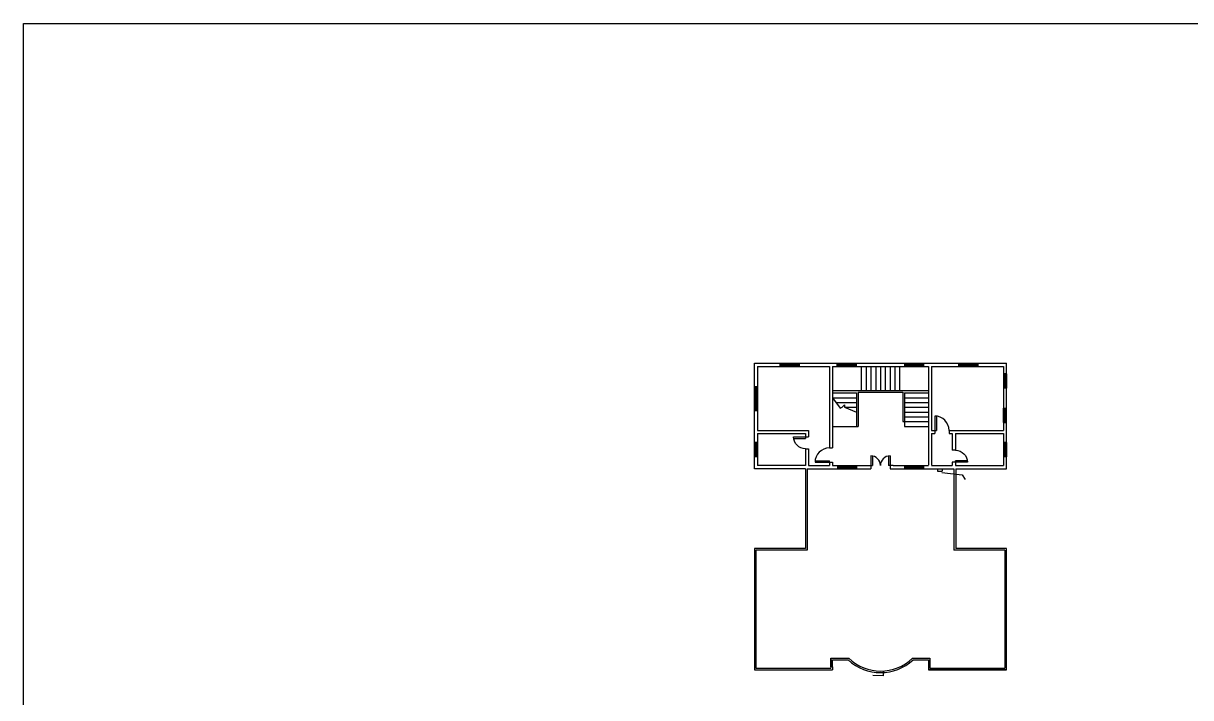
# Model space of a CAD drawing. Header units: millimetres. Extents: x -938220 to 926261, y -44187 to 232552.
# Drawn here: x -369137 to -296005, y 119648 to 161893 of the extents above; entities that cross this region are included whole.
import ezdxf

# ---------------------------------------------------------------- set-up
doc = ezdxf.new("R2010")
doc.units = ezdxf.units.MM
doc.linetypes.add('HIDDEN', pattern=[9.525, 6.35, -3.175])
for name, color, linetype in [('DOORS', 30, 'Continuous'), ('R1', 220, 'Continuous'), ('steel ladder', 170, 'Continuous'), ('STEPS', 11, 'Continuous'), ('VENTILATOR', 130, 'Continuous')]:
    doc.layers.add(name, color=color, linetype=linetype)
doc.layers.add('walls', color=7, linetype='Continuous', true_color=0xf8ce8b)
doc.layers.add('WINDOWS', color=7, linetype='Continuous', true_color=0xd4e480)
doc.styles.get("Standard").update_dxf_attribs({"font": 'romantic.ttf', "height": 200})
doc.dimstyles.new('ISO-25', dxfattribs={"dimtxt": 200, "dimasz": 200, "dimexe": 1.25, "dimexo": 0.625, "dimgap": 150, "dimtad": 1, "dimdec": 0, "dimtxsty": 'Standard', "dimblk": 'CLOSEDBLANK', "dimcen": 2.5, "dimclrd": 2, "dimclre": 7, "dimclrt": 7, "dimadec": 0, "dimazin": 0, "dimtfac": 1, "dimtdec": 0, "dimtmove": 0, "dimatfit": 3, "dimfxl": 1, "dimarcsym": 0})

# ---------------------------------------------------------------- blocks, each defined once
blk = doc.blocks.new('W2')
at = {"layer": 'WINDOWS', "ltscale": 5}
for p, q in [((-600, 200), (-600, 0)), ((-600, 200), (600, 200)), ((-600, 133), (600, 133)), ((-600, 67), (600, 67)), ((-600, 0), (600, 0)), ((600, 200), (600, 0))]:
    blk.add_line(p, q, dxfattribs=at)
blk = doc.blocks.new('V1')
at = {"layer": 'VENTILATOR', "ltscale": 5}
for p, q in [((-450, 200), (-450, 0)), ((-450, 200), (450, 200)), ((-450, 0), (450, 0)), ((450, 200), (450, 0))]:
    blk.add_line(p, q, dxfattribs=at)
at = {"layer": 'VENTILATOR', "linetype": 'HIDDEN', "ltscale": 5}
for p, q in [((-450, 133), (450, 133)), ((-450, 67), (450, 67))]:
    blk.add_line(p, q, dxfattribs=at)
blk = doc.blocks.new('D1')
at = {"layer": 'DOORS', "ltscale": 5}
for p, q in [((0, 900), (0, 0)), ((100, 894.427191), (100, 0)), ((0, 600), (0, 0)), ((0, 0), (100, 0)), ((0, 0), (100, 0))]:
    blk.add_line(p, q, dxfattribs=at)
blk.add_arc((0, 0), 900, 0, 90, dxfattribs=at)
blk = doc.blocks.new('D2')
at = {"layer": 'DOORS', "ltscale": 5}
for p, q in [((0, 750), (0, 0)), ((100, 744), (100, 0)), ((0, 600), (0, 0)), ((0, 0), (100, 0)), ((0, 0), (100, 0)), ((0, 0), (100, 0))]:
    blk.add_line(p, q, dxfattribs=at)
blk.add_arc((3, 0), 747, 0, 90.24774, dxfattribs=at)
blk = doc.blocks.new('W1')
at = {"layer": 'WINDOWS', "ltscale": 5}
for p, q in [((-750, 200), (-750, 0)), ((-750, 200), (750, 200)), ((-750, 133), (750, 133)), ((-750, 67), (750, 67)), ((-750, 0), (750, 0)), ((750, 200), (750, 0))]:
    blk.add_line(p, q, dxfattribs=at)
blk = doc.blocks.new('DD')
at = {"layer": 'DOORS', "ltscale": 5}
for p, q in [((0, 600), (0, 0)), ((0, 600), (0, 0)), ((0, 0), (100, 0)), ((100, 592), (100, 0)), ((1100, 592), (1100, 0)), ((1200, 0), (1100, 0)), ((1200, 600), (1200, 0)), ((1200, 600), (1200, 0))]:
    blk.add_line(p, q, dxfattribs=at)
for centre, start, end in [((0, 0), 0, 90), ((1200, 0), 90, 180)]:
    blk.add_arc(centre, 600, start, end, dxfattribs=at)
blk = doc.blocks.new('W3')
at = {"layer": 'WINDOWS', "ltscale": 5}
for p, q in [((-450, 200), (-450, 0)), ((-450, 200), (450, 200)), ((-450, 133), (450, 133)), ((-450, 67), (450, 67)), ((-450, 0), (450, 0)), ((450, 200), (450, 0))]:
    blk.add_line(p, q, dxfattribs=at)
blk = doc.blocks.new('_ClosedBlank')
at = {"color": 0, "linetype": 'ByBlock', "lineweight": -2}
for p, q in [((-1, 0.17), (0, 0)), ((-1, 0.17), (-1, -0.17)), ((0, 0), (-1, -0.17))]:
    blk.add_line(p, q, dxfattribs=at)

msp = doc.modelspace()

# ---------------------------------------------------------------- linework, layer by layer
at = {"ltscale": 5}
msp.add_lwpolyline([(-76607.3, -12437), (-369137.3, -12437), (-369137.3, 161893), (-76607.3, 161893)], close=True, dxfattribs=at)
at = {"layer": 'R1', "ltscale": 5}
for p, q in [((-320138, 133993.3), (-320138, 128993.3)), ((-310838, 133993.3), (-310838, 128893.3)), ((-310726.2, 133993.3), (-310726.2, 128993.3)), ((-323238, 128893.3), (-323238, 121493.3)), ((-321683.4, 128893.3), (-323039.3, 128893.3)), ((-307637.9, 128893.3), (-310838, 128893.3)), ((-307537.7, 128993.3), (-310726.2, 128993.3)), ((-307637.9, 128893.3), (-307652, 121493.3)), ((-307552.2, 121393.3), (-307537.7, 128993.3)), ((-323338, 126793.3), (-323338, 121393.3)), ((-323238, 121493.3), (-322443.6, 121493.3)), ((-322443.6, 121493.3), (-318538, 121493.3)), ((-312338, 121493.3), (-307738, 121493.3)), ((-307738, 121493.3), (-307652, 121493.2)), ((-323338, 121393.3), (-322443.6, 121393.3)), ((-322443.6, 121393.3), (-318438, 121393.3)), ((-307552.2, 121393.3), (-312438, 121393.3))]:
    msp.add_line(p, q, dxfattribs=at)
for points in [[(-320038, 133993.3), (-320038, 128893.3), (-323238, 128893.3), (-323238, 126793.3)], [(-320138, 128993.3), (-323338, 128993.3), (-323338, 126793.3)]]:
    msp.add_lwpolyline(points, dxfattribs=at)
at = {"layer": 'steel ladder', "ltscale": 5}
for p, q in [((-311858.7, 133993.3), (-311858.7, 133843.3)), ((-311858.7, 133843.3), (-311566.7, 133843.3)), ((-311566.7, 133993.3), (-311566.7, 133843.3))]:
    msp.add_line(p, q, dxfattribs=at)
at = {"layer": 'STEPS', "ltscale": 10}
for p, q in [((-316638, 140391.2), (-316638, 138891.2)), ((-316338, 140391.2), (-316338, 138891.2)), ((-316038, 140391.2), (-316038, 138891.2)), ((-315738, 140391.2), (-315738, 138891.2)), ((-315438, 140393.3), (-315438, 138891.2)), ((-315138, 140393.3), (-315138, 138891.2)), ((-314838, 140393.3), (-314838, 138891.2)), ((-314538, 140393.3), (-314538, 138891.2)), ((-314238, 140393.3), (-314238, 138891.2)), ((-318438, 138741.2), (-316938, 138741.2)), ((-318438, 138441.2), (-316938, 138441.2)), ((-316843, 138891.2), (-314043, 138891.2)), ((-316838, 138791.2), (-314038, 138791.2)), ((-313938, 138741.2), (-312438, 138741.2)), ((-313938, 138441.2), (-312438, 138441.2)), ((-318222.5, 138141.2), (-316938, 138141.2)), ((-317688, 137841.2), (-316938, 137841.2)), ((-313938, 138141.2), (-312438, 138141.2)), ((-313938, 137841.2), (-312438, 137841.2)), ((-313938, 137541.2), (-312438, 137541.2)), ((-314038, 136941.2), (-312438, 136941.2)), ((-313938, 137241.2), (-312438, 137241.2)), ((-318438, 136641.2), (-316838, 136641.2)), ((-313938, 136641.2), (-312438, 136641.2))]:
    msp.add_line(p, q, dxfattribs=at)
at = {"layer": 'STEPS', "ltscale": 5}
for p, q in [((-318438, 138891.2), (-312438, 138891.2)), ((-318438, 138441.2), (-317961.1, 137777.3)), ((-316938, 138741.2), (-316938, 137541.2)), ((-316838, 138791.2), (-316838, 136641.2)), ((-314038, 138791.2), (-314038, 137241.2)), ((-313938, 138741.2), (-313938, 137241.2)), ((-317961.1, 137777.3), (-317847.5, 137841.2)), ((-317847.5, 137841.2), (-317688, 137998.1)), ((-317688, 137998.1), (-317688, 137841.2)), ((-317688, 137841.2), (-316938, 137541.2)), ((-316938, 137541.2), (-316938, 137241.2)), ((-316939.5, 137239.7), (-316939.5, 136639.7)), ((-314038, 137241.2), (-314038, 136941.2)), ((-313938, 137241.2), (-313938, 136641.2)), ((-318538, 122115.1), (-318538, 121493.3)), ((-318438, 121574.7), (-318438, 121393.3)), ((-312338, 121574.7), (-312338, 121493.3))]:
    msp.add_line(p, q, dxfattribs=at)
for points in [[(-318538, 121574.7), (-318538, 122115.1), (-317428.1, 122115.1, 0.4), (-313428.1, 122115.1), (-312338, 122115.1), (-312338, 121574.7)], [(-318438, 121574.7), (-318438, 122015.1), (-317467.7, 122015.1, 0.3922323), (-313388.5, 122015.1), (-312438, 122015.1), (-312438, 121393.3), (-307552.2, 121393.3)]]:
    msp.add_lwpolyline(points, format="xyb", dxfattribs=at)
at = {"layer": 'walls', "ltscale": 5}
for p, q in [((-315938, 140593.3), (-313941.6, 140593.3)), ((-312741.6, 140593.3), (-312152.6, 140593.3)), ((-312152.6, 140593.3), (-307538, 140593.3)), ((-307538, 133993.3), (-307538, 140593.3)), ((-318638, 140393.3), (-318638, 135293.3)), ((-318438, 140393.3), (-318438, 135293.3)), ((-315938, 140393.3), (-313941.6, 140393.3)), ((-312741.6, 140393.3), (-312438, 140393.3)), ((-312438, 140393.3), (-312438, 136193.3)), ((-312238, 140393.3), (-312238, 136393.3)), ((-312238, 140393.3), (-312152.6, 140393.3)), ((-312152.6, 140393.3), (-307738, 140393.3)), ((-307738, 140391.2), (-307738, 136393.3)), ((-312238, 136393.3), (-312038, 136393.3)), ((-312238, 136193.3), (-312038, 136193.3)), ((-312038, 136393.3), (-312038, 136193.3)), ((-311138, 136393.3), (-307738, 136393.3)), ((-311138, 136393.3), (-311138, 136193.3)), ((-311138, 136193.3), (-310938, 136193.3)), ((-310938, 136193.3), (-310938, 135993.3)), ((-310738, 136193.3), (-310738, 135993.3)), ((-310738, 136193.3), (-307738, 136193.3)), ((-307738, 136193.3), (-307738, 134193.3)), ((-320138, 135993.3), (-319938, 135993.3)), ((-310938, 135993.3), (-310938, 135243.3)), ((-310738, 135993.3), (-310738, 135243.3)), ((-320138, 135243.3), (-319938, 135243.3)), ((-318638, 135293.3), (-318438, 135293.3)), ((-310938, 135243.3), (-310938, 135143.3)), ((-310738, 135143.3), (-310938, 135143.3)), ((-310738, 135243.3), (-310738, 135143.3)), ((-320138, 133993.3), (-323338, 133993.3)), ((-320038, 133993.3), (-316038, 133993.3)), ((-319938, 134193.3), (-318638, 134193.3)), ((-318638, 134393.3), (-318638, 134193.3)), ((-318638, 134393.3), (-318438, 134393.3)), ((-318638, 133993.3), (-318638, 133993.3)), ((-318438, 134393.3), (-318438, 134193.3)), ((-318438, 134193.3), (-316038, 134193.3)), ((-316038, 134193.3), (-316038, 133993.3)), ((-314637.8, 134193.3), (-314838, 134193.3)), ((-314838, 134193.3), (-314838, 133993.3)), ((-314838, 133993.3), (-310838, 133993.3)), ((-314637.8, 134193.3), (-312438, 134193.3)), ((-312238, 134193.3), (-310938, 134193.3)), ((-310938, 134393.3), (-310938, 134193.3)), ((-310738, 134393.3), (-310938, 134393.3)), ((-310738, 134393.3), (-310738, 134193.3)), ((-310738, 134193.3), (-307738, 134193.3)), ((-310726.2, 133993.3), (-307538, 133993.3))]:
    msp.add_line(p, q, dxfattribs=at)
at = {"layer": 'walls', "linetype": 'HIDDEN', "ltscale": 5}
for p, q in [((-312438, 136193.3), (-312438, 134193.3)), ((-312238, 136193.3), (-312238, 134193.3))]:
    msp.add_line(p, q, dxfattribs=at)
at = {"layer": 'walls', "ltscale": 5}
for points in [[(-323338, 133993.3), (-323338, 140593.3), (-315738, 140593.3)], [(-323138, 140393.3), (-318638, 140393.3)], [(-323138, 140391.2), (-323138, 136393.3)], [(-318438, 140393.3), (-315938, 140393.3), (-315938, 140393.3)], [(-315738, 140393.3), (-315738, 140391.2)], [(-323138, 136393.3), (-319938, 136393.3), (-319938, 135993.3)], [(-323138, 136193.3), (-323138, 134193.3)], [(-323138, 136193.3), (-320138, 136193.3), (-320138, 135993.3)], [(-320138, 135243.3), (-320138, 134193.3), (-323138, 134193.3)], [(-319938, 135243.3), (-319938, 134193.3)]]:
    msp.add_lwpolyline(points, dxfattribs=at)

# ---------------------------------------------------------------- block references
at = {"layer": 'DOORS', "ltscale": 5}
for name, p in [('D1', (-312038, 136393.3)), ('DD', (-316038, 134193.3))]:
    msp.add_blockref(name, p, dxfattribs=at)
at = {"layer": 'DOORS', "ltscale": 5, "xscale": -1}
for p, rotation in [((-320138, 135993.3), 90), ((-310738, 134393.3), 270)]:
    msp.add_blockref('D2', p, dxfattribs=dict(at, rotation=rotation))
at = {"layer": 'DOORS', "ltscale": 5, "rotation": 90}
msp.add_blockref('D1', (-318638, 134393.3), dxfattribs=at)
at = {"layer": 'walls', "ltscale": 5}
for p, rotation in [((-307738, 139493.7), 270), ((-307538, 137343.3), 90)]:
    msp.add_blockref('V1', p, dxfattribs=dict(at, rotation=rotation))
at = {"layer": 'WINDOWS', "ltscale": 5}
for p in [(-321141.6, 140393.3), (-317562.5, 140393.3), (-313341.6, 140393.3), (-309945.3, 140393.3), (-317538, 133993.3), (-313338, 133993.3)]:
    msp.add_blockref('W2', p, dxfattribs=at)
for name, p, rotation in [('W1', (-323138, 138393.3), 90), ('W3', (-323338, 135193.3), 269.9999999999974), ('V1', (-307738, 135193.3), 270)]:
    msp.add_blockref(name, p, dxfattribs=dict(at, rotation=rotation))

# ---------------------------------------------------------------- leaders
at = {"layer": 'steel ladder', "ltscale": 5}
for points in [[(-311592.9, 133752.2), (-310313.8, 133617.6), (-310138, 133309.8)], [(-315276.1, 121319.1), (-315276.1, 121024.7), (-315924.7, 121032)]]:
    msp.add_leader(points, dimstyle='ISO-25', override={"dimgap": 150, "dimtad": 0}, dxfattribs=at)

doc.saveas('drawing.dxf')
